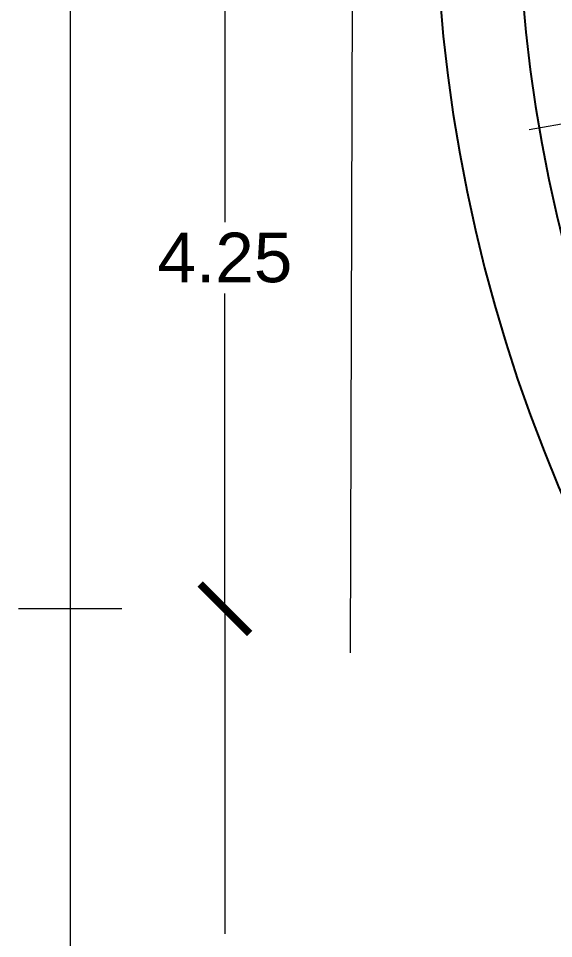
# Model space of a CAD drawing. Header units: inches. Extents: x 13 to 261, y -112 to -47.
# Drawn here: x 157.37 to 160.61, y -98.26 to -92.69 of the extents above; entities that cross this region are included whole.
import ezdxf

# ---------------------------------------------------------------- set-up
doc = ezdxf.new("R2010")
doc.units = ezdxf.units.IN
doc.header["$MEASUREMENT"] = 0
doc.linetypes.add('ACAD_ISO04W100', pattern=[30, 24, -3, 0, -3])
for name, color, linetype, lineweight in [('COTAS', 192, 'Continuous', 13), ('EJES', 1, 'ACAD_ISO04W100', 13), ('RAMPAS', 50, 'Continuous', 25)]:
    doc.layers.add(name, color=color, linetype=linetype, lineweight=lineweight)
doc.styles.add('COTAS', font='ARIALUNI.TTF', dxfattribs={"height": 0.3})

# ---------------------------------------------------------------- blocks, each defined once
blk = doc.blocks.new('_ArchTick')
at = {"color": 0, "linetype": 'ByBlock', "const_width": 0.15}
blk.add_lwpolyline([(-0.5, -0.5), (0.5, 0.5)], dxfattribs=at)

msp = doc.modelspace()

# ---------------------------------------------------------------- linework, layer by layer
at = {"layer": 'COTAS', "color": 1}
for p, q in [((157.6833, -100.6268), (157.6833, -76.5551)), ((158.6178, -92.0164), (158.6178, -93.924)), ((158.6178, -96.2632), (158.6178, -94.3556)), ((157.9928, -96.2632), (157.3678, -96.2632)), ((157.9928, -96.2632), (157.3678, -96.2632)), ((158.6178, -96.2632), (158.6178, -98.2292))]:
    msp.add_line(p, q, dxfattribs=at)
at = {"layer": 'EJES'}
msp.add_line((163.907, -92.7662), (160.4587, -93.3657), dxfattribs=at)
msp.add_lwpolyline([(159.3894, -92.1268), (159.3767, -96.5298)], dxfattribs=at)
at = {"layer": 'RAMPAS'}
for radius, start in [(9.5, 180), (9, 180.19247)]:
    msp.add_arc((169.3902, -91.8268), radius, start, 270, dxfattribs=at)

# ---------------------------------------------------------------- block references
at = {"layer": 'COTAS', "color": 1, "xscale": 0.3, "yscale": 0.3, "zscale": 0.3}
for rotation in [270, 90]:
    msp.add_blockref('_ArchTick', (158.6178, -96.2632), dxfattribs=dict(at, rotation=rotation))

# ---------------------------------------------------------------- texts
at = {"layer": 'COTAS', "color": 1, "insert": (158.6178, -94.1398), "char_height": 0.3, "attachment_point": 5, "style": 'COTAS'}
msp.add_mtext('4.25', dxfattribs=at)

doc.saveas('drawing.dxf')
